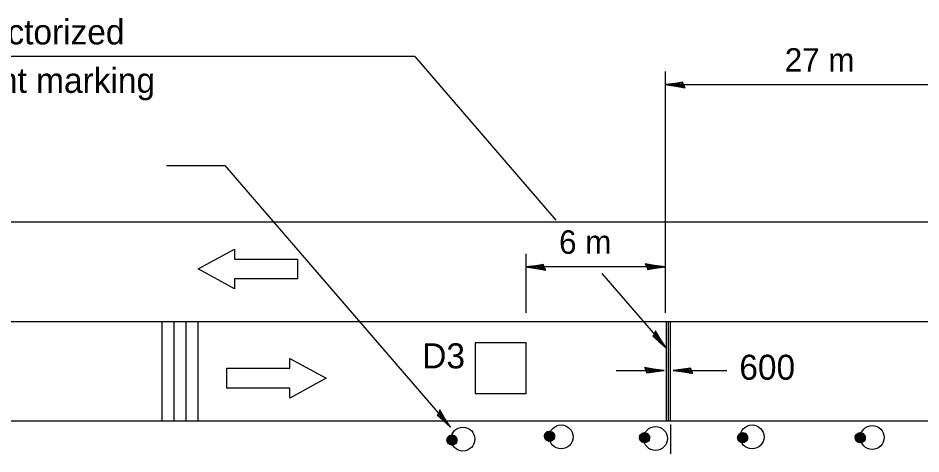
# Model space of a CAD drawing. Extents: x 52832 to 54215, y 64481 to 66497.
# Drawn here: x 53001.6 to 53081.7, y 65562 to 65600.7 of the extents above; entities that cross this region are included whole.
import ezdxf

# ---------------------------------------------------------------- set-up
doc = ezdxf.new("R2010")
doc.units = 0
for name, color, linetype in [('Alignment_EX_20 Baseline', 7, 'Continuous'), ('Design_EX_Roadway Dimensions', 7, 'Continuous'), ('Design_PR_EOP', 7, 'Continuous'), ('Stage_Construction Traffic Control', 7, 'Continuous')]:
    doc.layers.add(name, color=color, linetype=linetype)

msp = doc.modelspace()

# ---------------------------------------------------------------- linework, layer by layer
at = {"layer": 'Alignment_EX_20 Baseline'}
msp.add_line((52918.09, 65573.735), (53109.232, 65573.735), dxfattribs=at)
at = {"layer": 'Design_EX_Roadway Dimensions'}
for p, q in [((53036.805, 65597.23), (52974.459, 65597.23)), ((53036.805, 65597.23), (53049.333, 65582.719)), ((53059.027, 65595.903), (53059.027, 65574.508)), ((53059.027, 65594.746), (53105.321, 65594.746)), ((53014.761, 65587.561), (53019.947, 65587.561)), ((53019.947, 65587.561), (53039.972, 65564.365)), ((53046.673, 65579.72), (53046.673, 65574.508)), ((53059.027, 65578.563), (53046.673, 65578.563)), ((53053.415, 65577.991), (53059.112, 65571.393)), ((53054.689, 65569.376), (53058.946, 65569.376)), ((53059.734, 65569.376), (53064.504, 65569.376))]:
    msp.add_line(p, q, dxfattribs=at)
for points in [[(53060.647, 65594.722), (53060.592, 65594.964), (53059.909, 65594.859), (53059.027, 65594.746), (53059.968, 65594.617), (53060.792, 65594.472), (53060.647, 65594.722), (53060.575, 65594.882), (53059.619, 65594.744), (53060.664, 65594.561), (53060.51, 65594.768), (53060.07, 65594.739), (53060.493, 65594.675)], [(53048.293, 65578.539), (53048.238, 65578.781), (53047.554, 65578.675), (53046.673, 65578.563), (53047.614, 65578.432), (53048.438, 65578.288), (53048.293, 65578.539), (53048.221, 65578.697), (53047.265, 65578.561), (53048.31, 65578.378), (53048.155, 65578.584), (53047.716, 65578.556), (53048.138, 65578.491)], [(53057.407, 65578.586), (53057.461, 65578.345), (53058.146, 65578.449), (53059.027, 65578.563), (53058.086, 65578.692), (53057.262, 65578.836), (53057.407, 65578.586), (53057.479, 65578.427), (53058.433, 65578.563), (53057.389, 65578.747), (53057.544, 65578.541), (53057.984, 65578.568), (53057.561, 65578.634)], [(53058.072, 65572.634), (53057.925, 65572.434), (53058.451, 65571.984), (53059.112, 65571.393), (53058.596, 65572.188), (53058.167, 65572.905), (53058.072, 65572.634), (53057.999, 65572.474), (53058.726, 65571.841), (53058.183, 65572.751), (53058.128, 65572.5), (53058.436, 65572.187), (53058.208, 65572.548)], [(53057.326, 65569.398), (53057.382, 65569.158), (53058.066, 65569.262), (53058.946, 65569.376), (53058.006, 65569.504), (53057.182, 65569.649), (53057.326, 65569.398), (53057.4, 65569.24), (53058.354, 65569.376), (53057.311, 65569.559), (53057.465, 65569.355), (53057.903, 65569.383), (53057.482, 65569.447)], [(53061.355, 65569.353), (53061.299, 65569.594), (53060.615, 65569.489), (53059.734, 65569.376), (53060.675, 65569.247), (53061.499, 65569.103), (53061.355, 65569.353), (53061.281, 65569.512), (53060.327, 65569.375), (53061.371, 65569.192), (53061.216, 65569.397), (53060.778, 65569.369), (53061.199, 65569.305)], [(53038.933, 65565.605), (53038.786, 65565.406), (53039.312, 65564.956), (53039.972, 65564.365), (53039.456, 65565.16), (53039.028, 65565.877), (53038.933, 65565.605), (53038.86, 65565.446), (53039.587, 65564.813), (53039.044, 65565.723), (53038.989, 65565.472), (53039.297, 65565.159), (53039.069, 65565.519)]]:
    msp.add_lwpolyline(points, dxfattribs=at)
at = {"layer": 'Design_PR_EOP'}
for p, q in [((52918.09, 65582.56), (53431.001, 65582.56)), ((52918.09, 65564.912), (53431.001, 65564.912))]:
    msp.add_line(p, q, dxfattribs=at)
at = {"layer": 'Stage_Construction Traffic Control'}
for p, q in [((53014.395, 65564.93), (53014.395, 65573.735)), ((53015.455, 65564.93), (53015.455, 65573.735)), ((53016.513, 65564.93), (53016.513, 65573.735)), ((53017.572, 65564.93), (53017.572, 65573.735)), ((53059.153, 65564.912), (53059.153, 65573.735)), ((53059.329, 65564.912), (53059.329, 65573.735)), ((53059.506, 65564.912), (53059.506, 65573.735)), ((53059.506, 65564.582), (53059.506, 65561.975))]:
    msp.add_line(p, q, dxfattribs=at)
for points in [[(53026.39, 65577.505), (53020.802, 65577.505), (53020.802, 65576.623), (53017.567, 65578.387), (53020.802, 65580.151), (53020.802, 65579.269), (53026.39, 65579.269)], [(53042.159, 65571.843), (53042.159, 65567.324), (53046.677, 65567.326), (53046.677, 65571.843)], [(53020.12, 65569.571), (53025.708, 65569.571), (53025.708, 65570.453), (53028.943, 65568.689), (53025.708, 65566.925), (53025.708, 65567.807), (53020.12, 65567.807)]]:
    msp.add_lwpolyline(points, close=True, dxfattribs=at)
for points in [[(53040.547, 65563.056), (53040.458, 65562.914), (53040.282, 65562.785), (53040.072, 65562.752), (53039.884, 65562.817), (53039.742, 65562.922), (53039.655, 65563.185), (53039.703, 65563.433), (53039.896, 65563.615), (53040.117, 65563.666), (53040.332, 65563.609), (53040.484, 65563.473), (53040.547, 65563.321), (53040.552, 65563.106), (53040.445, 65562.943), (53040.28, 65562.817), (53040.083, 65562.782), (53039.942, 65562.834), (53039.767, 65562.922), (53039.706, 65563.092), (53039.677, 65563.267), (53039.72, 65563.419), (53039.909, 65563.595), (53040.119, 65563.644), (53040.329, 65563.595), (53040.472, 65563.465), (53040.523, 65563.315), (53040.531, 65563.107), (53040.427, 65562.956), (53040.273, 65562.846), (53040.078, 65562.805), (53039.911, 65562.867), (53039.778, 65562.936), (53039.734, 65563.103), (53039.695, 65563.25), (53039.746, 65563.404), (53039.925, 65563.572), (53040.126, 65563.615), (53040.326, 65563.572), (53040.454, 65563.445), (53040.508, 65563.312), (53040.49, 65563.107), (53040.414, 65562.977), (53040.255, 65562.859), (53040.07, 65562.832), (53039.916, 65562.885), (53039.817, 65562.96), (53039.766, 65563.086), (53039.72, 65563.244), (53039.775, 65563.362), (53039.936, 65563.534), (53040.133, 65563.576), (53040.323, 65563.541), (53040.437, 65563.414), (53040.495, 65563.303), (53040.458, 65563.119), (53040.393, 65562.993), (53040.237, 65562.881), (53040.07, 65562.854), (53039.928, 65562.907), (53039.835, 65562.982), (53039.786, 65563.113), (53039.749, 65563.242), (53039.803, 65563.346), (53039.95, 65563.507), (53040.133, 65563.554), (53040.314, 65563.518), (53040.425, 65563.401), (53040.454, 65563.28), (53040.439, 65563.121), (53040.391, 65563.017), (53040.223, 65562.904), (53040.083, 65562.891), (53039.943, 65562.935), (53039.861, 65563), (53039.803, 65563.128), (53039.781, 65563.244), (53039.831, 65563.334), (53039.971, 65563.49), (53040.144, 65563.526), (53040.315, 65563.488), (53040.402, 65563.391), (53040.427, 65563.26), (53040.404, 65563.133), (53040.364, 65563.042), (53040.218, 65562.925), (53040.085, 65562.91), (53039.971, 65562.956), (53039.896, 65563.011), (53039.839, 65563.075), (53039.82, 65563.129), (53039.807, 65563.226), (53039.86, 65563.326), (53039.945, 65563.425), (53040.028, 65563.472), (53040.164, 65563.486), (53040.289, 65563.47), (53040.391, 65563.366), (53040.4, 65563.26), (53040.373, 65563.132), (53040.311, 65563.028)], [(53049.201, 65563.393), (53049.113, 65563.251), (53048.936, 65563.122), (53048.728, 65563.089), (53048.538, 65563.154), (53048.396, 65563.26), (53048.309, 65563.522), (53048.357, 65563.77), (53048.55, 65563.952), (53048.771, 65564.003), (53048.986, 65563.946), (53049.138, 65563.81), (53049.199, 65563.658), (53049.206, 65563.441), (53049.101, 65563.28), (53048.933, 65563.154), (53048.737, 65563.119), (53048.596, 65563.171), (53048.421, 65563.26), (53048.36, 65563.429), (53048.332, 65563.602), (53048.375, 65563.756), (53048.563, 65563.932), (53048.773, 65563.981), (53048.982, 65563.932), (53049.126, 65563.802), (53049.177, 65563.652), (53049.185, 65563.444), (53049.081, 65563.293), (53048.927, 65563.183), (53048.733, 65563.142), (53048.567, 65563.204), (53048.432, 65563.273), (53048.388, 65563.44), (53048.349, 65563.587), (53048.4, 65563.741), (53048.579, 65563.909), (53048.779, 65563.952), (53048.98, 65563.909), (53049.108, 65563.783), (53049.163, 65563.649), (53049.145, 65563.444), (53049.066, 65563.314), (53048.911, 65563.196), (53048.725, 65563.168), (53048.568, 65563.222), (53048.471, 65563.297), (53048.421, 65563.423), (53048.372, 65563.581), (53048.431, 65563.699), (53048.59, 65563.871), (53048.787, 65563.913), (53048.977, 65563.878), (53049.091, 65563.751), (53049.149, 65563.64), (53049.113, 65563.457), (53049.048, 65563.33), (53048.891, 65563.219), (53048.722, 65563.192), (53048.582, 65563.244), (53048.49, 65563.319), (53048.44, 65563.45), (53048.404, 65563.579), (53048.457, 65563.683), (53048.606, 65563.844), (53048.789, 65563.889), (53048.968, 65563.855), (53049.079, 65563.738), (53049.108, 65563.617), (53049.093, 65563.459), (53049.045, 65563.354), (53048.876, 65563.242), (53048.736, 65563.228), (53048.597, 65563.272), (53048.517, 65563.336), (53048.457, 65563.465), (53048.435, 65563.581), (53048.485, 65563.672), (53048.625, 65563.827), (53048.798, 65563.862), (53048.968, 65563.826), (53049.056, 65563.728), (53049.081, 65563.597), (53049.058, 65563.47), (53049.018, 65563.379), (53048.872, 65563.262), (53048.739, 65563.247), (53048.625, 65563.293), (53048.55, 65563.348), (53048.495, 65563.412), (53048.474, 65563.466), (53048.461, 65563.563), (53048.514, 65563.663), (53048.599, 65563.762), (53048.682, 65563.809), (53048.818, 65563.823), (53048.943, 65563.808), (53049.045, 65563.704), (53049.055, 65563.595), (53049.027, 65563.469), (53048.965, 65563.365)], [(53048.965, 65563.365), (53048.861, 65563.285), (53048.733, 65563.279), (53048.611, 65563.357), (53048.54, 65563.405), (53048.502, 65563.479), (53048.507, 65563.565), (53048.533, 65563.644), (53048.604, 65563.716), (53048.704, 65563.781), (53048.793, 65563.799), (53048.884, 65563.796), (53048.947, 65563.74), (53049.045, 65563.602), (53048.99, 65563.461), (53048.912, 65563.359), (53048.833, 65563.315), (53048.718, 65563.315), (53048.625, 65563.386), (53048.565, 65563.463), (53048.561, 65563.54), (53048.585, 65563.626), (53048.654, 65563.688), (53048.743, 65563.731), (53048.825, 65563.749), (53048.968, 65563.688), (53049.018, 65563.595), (53048.968, 65563.497), (53048.925, 65563.418), (53048.854, 65563.371), (53048.732, 65563.351), (53048.647, 65563.372), (53048.585, 65563.414), (53048.55, 65563.458), (53048.536, 65563.586), (53048.567, 65563.64), (53048.642, 65563.705), (53048.742, 65563.745), (53048.836, 65563.766), (53048.909, 65563.781), (53048.975, 65563.755), (53049.027, 65563.692), (53048.97, 65563.594), (53048.965, 65563.509), (53048.904, 65563.439), (53048.782, 65563.382), (53048.676, 65563.375), (53048.619, 65563.427), (53048.604, 65563.487), (53048.607, 65563.561), (53048.639, 65563.624), (53048.726, 65563.673), (53048.809, 65563.695), (53048.932, 65563.663), (53048.951, 65563.616), (53048.943, 65563.541), (53048.844, 65563.462), (53048.764, 65563.397), (53048.676, 65563.409), (53048.639, 65563.462), (53048.635, 65563.522), (53048.66, 65563.588), (53048.8, 65563.659), (53048.919, 65563.629), (53048.922, 65563.563), (53048.839, 65563.49), (53048.739, 65563.432), (53048.674, 65563.462), (53048.678, 65563.533), (53048.789, 65563.594), (53048.871, 65563.598), (53048.758, 65563.482), (53048.736, 65563.529), (53048.697, 65563.581), (53048.816, 65563.616), (53048.898, 65563.57), (53048.828, 65563.518)], [(53057.637, 65563.261), (53057.548, 65563.119), (53057.372, 65562.99), (53057.162, 65562.957), (53056.974, 65563.021), (53056.832, 65563.126), (53056.745, 65563.39), (53056.793, 65563.637), (53056.986, 65563.82), (53057.207, 65563.871), (53057.422, 65563.814), (53057.574, 65563.679), (53057.635, 65563.526), (53057.642, 65563.31), (53057.536, 65563.149), (53057.369, 65563.021), (53057.174, 65562.986), (53057.031, 65563.039), (53056.857, 65563.128), (53056.795, 65563.297), (53056.767, 65563.47), (53056.81, 65563.623), (53056.999, 65563.801), (53057.21, 65563.848), (53057.418, 65563.799), (53057.562, 65563.67), (53057.613, 65563.52), (53057.622, 65563.312), (53057.518, 65563.161), (53057.364, 65563.051), (53057.168, 65563.01), (53057.002, 65563.072), (53056.868, 65563.14), (53056.824, 65563.308), (53056.784, 65563.455), (53056.836, 65563.609), (53057.015, 65563.777), (53057.215, 65563.82), (53057.415, 65563.777), (53057.544, 65563.651), (53057.598, 65563.518), (53057.581, 65563.312), (53057.502, 65563.182), (53057.347, 65563.063), (53057.161, 65563.036), (53057.004, 65563.09), (53056.906, 65563.165), (53056.856, 65563.291), (53056.809, 65563.448), (53056.866, 65563.568), (53057.026, 65563.74), (53057.223, 65563.781), (53057.414, 65563.747), (53057.526, 65563.619), (53057.586, 65563.508), (53057.548, 65563.325), (53057.484, 65563.199), (53057.326, 65563.088), (53057.158, 65563.06), (53057.018, 65563.113), (53056.927, 65563.187), (53056.877, 65563.318), (53056.841, 65563.447), (53056.893, 65563.551), (53057.04, 65563.712), (53057.223, 65563.758), (53057.402, 65563.722), (53057.515, 65563.606), (53057.544, 65563.486), (53057.529, 65563.328), (53057.48, 65563.222), (53057.312, 65563.11), (53057.172, 65563.096), (53057.032, 65563.14), (53056.952, 65563.204), (53056.892, 65563.333), (53056.87, 65563.448), (53056.92, 65563.54), (53057.06, 65563.694), (53057.235, 65563.73), (53057.404, 65563.694), (53057.493, 65563.595), (53057.518, 65563.465), (53057.494, 65563.339), (53057.452, 65563.246), (53057.308, 65563.131), (53057.175, 65563.115), (53057.061, 65563.161), (53056.986, 65563.217), (53056.929, 65563.28), (53056.91, 65563.334), (53056.897, 65563.432), (53056.95, 65563.531), (53057.035, 65563.63), (53057.117, 65563.677), (53057.253, 65563.691), (53057.377, 65563.676), (53057.48, 65563.572), (53057.49, 65563.463), (53057.463, 65563.336), (53057.401, 65563.233)], [(53057.401, 65563.233), (53057.297, 65563.153), (53057.169, 65563.147), (53057.047, 65563.225), (53056.977, 65563.273), (53056.938, 65563.347), (53056.942, 65563.433), (53056.968, 65563.512), (53057.039, 65563.584), (53057.139, 65563.649), (53057.229, 65563.667), (53057.319, 65563.665), (53057.383, 65563.608), (53057.482, 65563.47), (53057.426, 65563.329), (53057.347, 65563.228), (53057.268, 65563.182), (53057.154, 65563.182), (53057.06, 65563.253), (53057.002, 65563.332), (53056.997, 65563.407), (53057.02, 65563.494), (53057.089, 65563.556), (53057.178, 65563.599), (53057.261, 65563.616), (53057.404, 65563.556), (53057.452, 65563.463), (53057.404, 65563.365), (53057.361, 65563.286), (53057.29, 65563.239), (53057.167, 65563.219), (53057.082, 65563.24), (53057.02, 65563.282), (53056.986, 65563.326), (53056.972, 65563.454), (53057.003, 65563.508), (53057.078, 65563.573), (53057.176, 65563.613), (53057.272, 65563.634), (53057.346, 65563.649), (53057.411, 65563.623), (53057.463, 65563.561), (53057.407, 65563.462), (53057.4, 65563.377), (53057.34, 65563.307), (53057.217, 65563.25), (53057.112, 65563.243), (53057.056, 65563.296), (53057.039, 65563.355), (53057.043, 65563.429), (53057.075, 65563.493), (53057.162, 65563.541), (53057.246, 65563.563), (53057.368, 65563.531), (53057.386, 65563.483), (53057.377, 65563.409), (53057.28, 65563.33), (53057.2, 65563.265), (53057.112, 65563.278), (53057.074, 65563.329), (53057.071, 65563.39), (53057.096, 65563.455), (53057.236, 65563.526), (53057.355, 65563.497), (53057.358, 65563.432), (53057.275, 65563.357), (53057.174, 65563.3), (53057.11, 65563.33), (53057.114, 65563.401), (53057.225, 65563.462), (53057.307, 65563.466), (53057.194, 65563.35), (53057.172, 65563.397), (53057.133, 65563.448), (53057.253, 65563.484), (53057.333, 65563.439), (53057.262, 65563.386)], [(53066.339, 65563.267), (53066.251, 65563.124), (53066.074, 65562.995), (53065.865, 65562.961), (53065.676, 65563.028), (53065.533, 65563.132), (53065.446, 65563.394), (53065.496, 65563.642), (53065.689, 65563.824), (53065.909, 65563.876), (53066.124, 65563.82), (53066.277, 65563.683), (53066.337, 65563.53), (53066.344, 65563.315), (53066.238, 65563.154), (53066.072, 65563.028), (53065.876, 65562.992), (53065.733, 65563.043), (53065.558, 65563.133), (53065.497, 65563.301), (53065.47, 65563.476), (53065.513, 65563.629), (53065.701, 65563.806), (53065.912, 65563.853), (53066.12, 65563.805), (53066.263, 65563.674), (53066.316, 65563.526), (53066.324, 65563.316), (53066.22, 65563.165), (53066.065, 65563.056), (53065.871, 65563.014), (53065.704, 65563.076), (53065.571, 65563.146), (53065.526, 65563.312), (53065.486, 65563.459), (53065.538, 65563.613), (53065.718, 65563.781), (53065.916, 65563.824), (53066.117, 65563.781), (53066.245, 65563.655), (53066.301, 65563.522), (53066.283, 65563.316), (53066.205, 65563.186), (53066.048, 65563.068), (53065.862, 65563.042), (53065.707, 65563.094), (53065.608, 65563.169), (53065.558, 65563.296), (53065.511, 65563.454), (53065.568, 65563.572), (53065.729, 65563.744), (53065.926, 65563.785), (53066.115, 65563.751), (53066.228, 65563.623), (53066.288, 65563.512), (53066.251, 65563.329), (53066.185, 65563.203), (53066.029, 65563.092), (53065.861, 65563.064), (53065.719, 65563.117), (53065.628, 65563.192), (53065.579, 65563.322), (53065.542, 65563.451), (53065.596, 65563.555), (53065.743, 65563.716), (53065.926, 65563.763), (53066.105, 65563.727), (53066.217, 65563.611), (53066.245, 65563.49), (53066.231, 65563.33), (53066.183, 65563.226), (53066.015, 65563.114), (53065.875, 65563.1), (53065.735, 65563.144), (53065.654, 65563.21), (53065.594, 65563.337), (53065.572, 65563.454), (53065.622, 65563.544), (53065.762, 65563.699), (53065.937, 65563.735), (53066.106, 65563.698), (53066.195, 65563.601), (53066.22, 65563.469), (53066.197, 65563.343), (53066.155, 65563.251), (53066.011, 65563.135), (53065.877, 65563.119), (53065.764, 65563.165), (53065.689, 65563.221), (53065.632, 65563.285), (53065.612, 65563.339), (53065.6, 65563.436), (53065.653, 65563.536), (53065.737, 65563.634), (53065.819, 65563.681), (53065.955, 65563.695), (53066.08, 65563.68), (53066.183, 65563.576), (53066.192, 65563.469), (53066.165, 65563.341), (53066.104, 65563.239)], [(53066.104, 65563.239), (53066, 65563.157), (53065.872, 65563.151), (53065.75, 65563.23), (53065.679, 65563.278), (53065.64, 65563.351), (53065.644, 65563.437), (53065.671, 65563.518), (53065.741, 65563.588), (53065.841, 65563.654), (53065.93, 65563.673), (53066.022, 65563.669), (53066.086, 65563.612), (53066.184, 65563.476), (53066.127, 65563.333), (53066.049, 65563.232), (53065.97, 65563.187), (53065.855, 65563.187), (53065.762, 65563.258), (53065.703, 65563.336), (53065.7, 65563.412), (53065.722, 65563.498), (53065.791, 65563.561), (53065.88, 65563.602), (53065.963, 65563.622), (53066.105, 65563.561), (53066.155, 65563.469), (53066.106, 65563.371), (53066.062, 65563.29), (53065.991, 65563.244), (53065.869, 65563.223), (53065.784, 65563.246), (53065.722, 65563.287), (53065.689, 65563.33), (53065.675, 65563.458), (53065.705, 65563.512), (53065.78, 65563.577), (53065.879, 65563.617), (53065.975, 65563.638), (53066.048, 65563.654), (53066.113, 65563.627), (53066.165, 65563.565), (53066.109, 65563.466), (53066.102, 65563.382), (53066.043, 65563.311), (53065.919, 65563.254), (53065.815, 65563.247), (53065.758, 65563.301), (53065.741, 65563.359), (53065.746, 65563.434), (53065.776, 65563.497), (53065.865, 65563.547), (53065.948, 65563.568), (53066.07, 65563.536), (53066.088, 65563.488), (53066.08, 65563.414), (53065.983, 65563.336), (53065.901, 65563.269), (53065.814, 65563.282), (53065.776, 65563.334), (53065.773, 65563.394), (53065.797, 65563.461), (53065.937, 65563.531), (53066.058, 65563.5), (53066.061, 65563.436), (53065.977, 65563.362), (53065.876, 65563.304), (53065.811, 65563.336), (53065.816, 65563.405), (53065.927, 65563.466), (53066.009, 65563.47), (53065.897, 65563.354), (53065.875, 65563.401), (53065.836, 65563.454), (53065.954, 65563.49), (53066.036, 65563.443), (53065.965, 65563.39)], [(53076.777, 65563.261), (53076.689, 65563.119), (53076.512, 65562.99), (53076.303, 65562.957), (53076.114, 65563.021), (53075.973, 65563.126), (53075.885, 65563.39), (53075.934, 65563.637), (53076.127, 65563.82), (53076.349, 65563.871), (53076.562, 65563.814), (53076.715, 65563.679), (53076.776, 65563.526), (53076.783, 65563.31), (53076.676, 65563.149), (53076.51, 65563.021), (53076.314, 65562.986), (53076.173, 65563.039), (53075.998, 65563.128), (53075.937, 65563.297), (53075.908, 65563.47), (53075.952, 65563.623), (53076.139, 65563.801), (53076.35, 65563.848), (53076.56, 65563.799), (53076.703, 65563.67), (53076.754, 65563.52), (53076.762, 65563.312), (53076.658, 65563.161), (53076.504, 65563.051), (53076.31, 65563.01), (53076.142, 65563.072), (53076.009, 65563.14), (53075.965, 65563.308), (53075.926, 65563.455), (53075.977, 65563.609), (53076.156, 65563.777), (53076.356, 65563.82), (53076.557, 65563.777), (53076.686, 65563.651), (53076.739, 65563.518), (53076.722, 65563.312), (53076.643, 65563.182), (53076.488, 65563.063), (53076.302, 65563.036), (53076.146, 65563.09), (53076.048, 65563.165), (53075.996, 65563.291), (53075.949, 65563.448), (53076.006, 65563.568), (53076.167, 65563.74), (53076.364, 65563.781), (53076.554, 65563.747), (53076.668, 65563.619), (53076.726, 65563.508), (53076.689, 65563.325), (53076.625, 65563.199), (53076.468, 65563.088), (53076.3, 65563.06), (53076.159, 65563.113), (53076.067, 65563.187), (53076.017, 65563.318), (53075.981, 65563.447), (53076.034, 65563.551), (53076.181, 65563.712), (53076.365, 65563.758), (53076.544, 65563.722), (53076.655, 65563.606), (53076.686, 65563.486), (53076.669, 65563.328), (53076.622, 65563.222), (53076.454, 65563.11), (53076.314, 65563.096), (53076.174, 65563.14), (53076.094, 65563.204), (53076.034, 65563.333), (53076.012, 65563.448), (53076.062, 65563.54), (53076.202, 65563.694), (53076.375, 65563.73), (53076.546, 65563.694), (53076.633, 65563.595), (53076.658, 65563.465), (53076.635, 65563.339), (53076.594, 65563.246), (53076.449, 65563.131), (53076.315, 65563.115), (53076.202, 65563.161), (53076.127, 65563.217), (53076.07, 65563.28), (53076.051, 65563.334), (53076.039, 65563.432), (53076.091, 65563.531), (53076.175, 65563.63), (53076.259, 65563.677), (53076.395, 65563.691), (53076.519, 65563.676), (53076.622, 65563.572), (53076.632, 65563.463), (53076.604, 65563.336), (53076.542, 65563.233)], [(53076.542, 65563.233), (53076.438, 65563.153), (53076.311, 65563.147), (53076.188, 65563.225), (53076.117, 65563.273), (53076.078, 65563.347), (53076.082, 65563.433), (53076.11, 65563.512), (53076.181, 65563.584), (53076.279, 65563.649), (53076.37, 65563.667), (53076.461, 65563.665), (53076.524, 65563.608), (53076.622, 65563.47), (53076.567, 65563.329), (53076.489, 65563.228), (53076.41, 65563.182), (53076.295, 65563.182), (53076.202, 65563.253), (53076.142, 65563.332), (53076.139, 65563.407), (53076.162, 65563.494), (53076.229, 65563.556), (53076.318, 65563.599), (53076.402, 65563.616), (53076.546, 65563.556), (53076.594, 65563.463), (53076.546, 65563.365), (53076.501, 65563.286), (53076.431, 65563.239), (53076.309, 65563.219), (53076.224, 65563.24), (53076.162, 65563.282), (53076.127, 65563.326), (53076.113, 65563.454), (53076.143, 65563.508), (53076.218, 65563.573), (53076.317, 65563.613), (53076.413, 65563.634), (53076.486, 65563.649), (53076.553, 65563.623), (53076.604, 65563.561), (53076.547, 65563.462), (53076.54, 65563.377), (53076.481, 65563.307), (53076.358, 65563.25), (53076.253, 65563.243), (53076.196, 65563.296), (53076.18, 65563.355), (53076.184, 65563.429), (53076.216, 65563.493), (53076.303, 65563.541), (53076.386, 65563.563), (53076.51, 65563.531), (53076.526, 65563.483), (53076.519, 65563.409), (53076.421, 65563.33), (53076.34, 65563.265), (53076.253, 65563.278), (53076.216, 65563.329), (53076.211, 65563.39), (53076.236, 65563.455), (53076.377, 65563.526), (53076.496, 65563.497), (53076.499, 65563.432), (53076.415, 65563.357), (53076.315, 65563.3), (53076.25, 65563.33), (53076.254, 65563.401), (53076.365, 65563.462), (53076.447, 65563.466), (53076.335, 65563.35), (53076.313, 65563.397), (53076.274, 65563.448), (53076.393, 65563.484), (53076.475, 65563.439), (53076.403, 65563.386)], [(53040.311, 65563.028), (53040.207, 65562.947), (53040.079, 65562.942), (53039.957, 65563.021), (53039.888, 65563.068), (53039.848, 65563.142), (53039.853, 65563.228), (53039.879, 65563.308), (53039.95, 65563.379), (53040.049, 65563.444), (53040.139, 65563.462), (53040.23, 65563.459), (53040.294, 65563.402), (53040.391, 65563.267), (53040.336, 65563.124), (53040.258, 65563.022), (53040.178, 65562.978), (53040.064, 65562.978), (53039.971, 65563.049), (53039.91, 65563.126), (53039.909, 65563.203), (53039.929, 65563.289), (53040, 65563.351), (53040.088, 65563.393), (53040.171, 65563.412), (53040.314, 65563.351), (53040.364, 65563.26), (53040.315, 65563.161), (53040.269, 65563.079), (53040.2, 65563.035), (53040.078, 65563.014), (53039.993, 65563.035), (53039.929, 65563.076), (53039.896, 65563.121), (53039.882, 65563.248), (53039.913, 65563.301), (53039.988, 65563.368), (53040.086, 65563.408), (53040.182, 65563.429), (53040.255, 65563.444), (53040.322, 65563.418), (53040.373, 65563.355), (53040.316, 65563.257), (53040.31, 65563.172), (53040.25, 65563.101), (53040.128, 65563.045), (53040.022, 65563.038), (53039.965, 65563.09), (53039.949, 65563.15), (53039.953, 65563.223), (53039.985, 65563.287), (53040.072, 65563.336), (53040.156, 65563.358), (53040.278, 65563.326), (53040.296, 65563.278), (53040.289, 65563.204), (53040.19, 65563.126), (53040.108, 65563.06), (53040.021, 65563.072), (53039.985, 65563.125), (53039.981, 65563.185), (53040.006, 65563.251), (53040.144, 65563.322), (53040.267, 65563.29), (53040.268, 65563.226), (53040.185, 65563.153), (53040.083, 65563.094), (53040.02, 65563.126), (53040.024, 65563.196), (53040.135, 65563.257), (53040.217, 65563.261), (53040.104, 65563.144), (53040.082, 65563.19), (53040.043, 65563.244), (53040.162, 65563.28), (53040.244, 65563.233), (53040.172, 65563.18)]]:
    msp.add_lwpolyline(points, dxfattribs=at)
for centre in [(53049.798, 65563.485), (53066.743, 65563.485), (53077.41, 65563.433), (53041.081, 65563.294), (53058.17, 65563.345)]:
    msp.add_circle(centre, 1.059, dxfattribs=at)

# ---------------------------------------------------------------- texts
at = {"layer": 'Design_EX_Roadway Dimensions'}
for s, height, p in [('Stop line - white reflectorized', 2.21968, (52972.928, 65598.313)), ('27 m', 2.081, (53069.645, 65595.897)), ('temporary pavement marking', 2.21968, (52975.148, 65594.013)), ('6 m', 2.081, (53049.613, 65579.736)), ('600', 2.2197, (53065.612, 65568.557))]:
    msp.add_text(s, height=height, dxfattribs=at).set_placement(p)
at = {"layer": 'Stage_Construction Traffic Control'}
msp.add_text('D3', height=2.2197, dxfattribs=at).set_placement((53037.468, 65569.569))

doc.saveas('drawing.dxf')
